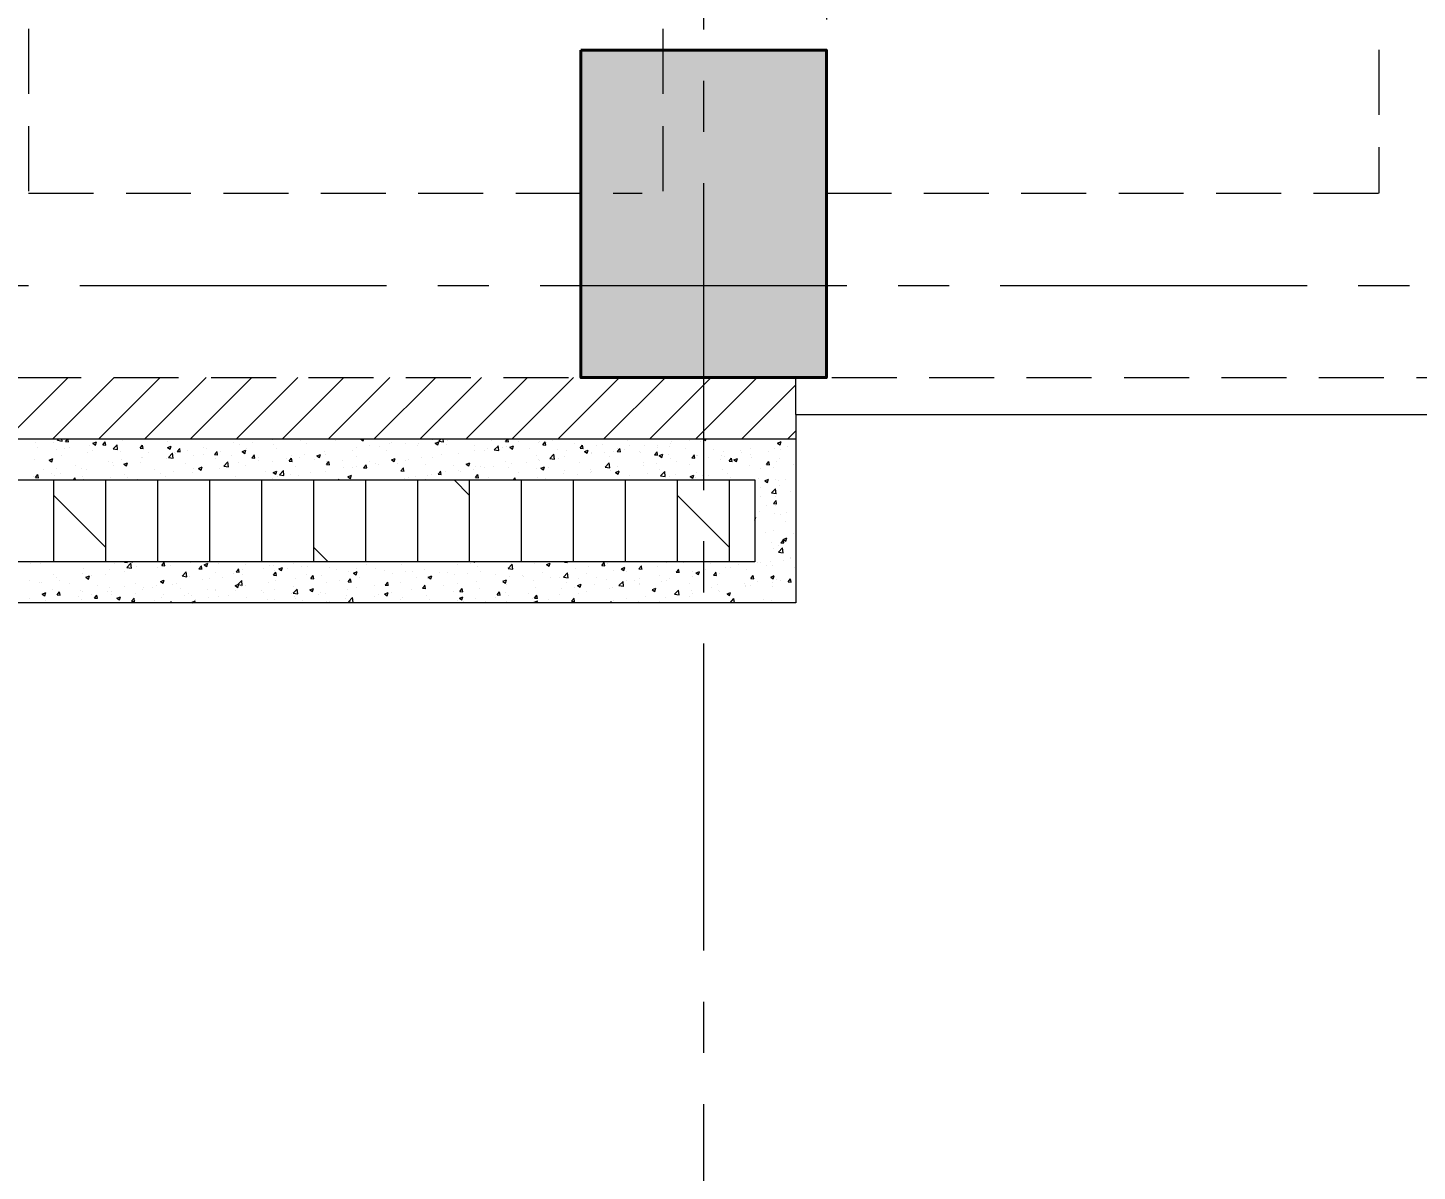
# Model space of a CAD drawing. Header units: millimetres. Extents: x 115500 to 206800, y -6300 to 53700.
# Drawn here: x 147446 to 154238, y 4572 to 10159 of the extents above; entities that cross this region are included whole.
import ezdxf

# ---------------------------------------------------------------- set-up
doc = ezdxf.new("R2010")
doc.units = ezdxf.units.MM
doc.linetypes.add('HIDDEN2', pattern=[4.7625, 3.175, -1.5875])
doc.linetypes.add('HT_Grid$0$CENTER2', pattern=[1.125, 0.75, -0.125, 0.125, -0.125])
doc.layers.get('0').update_dxf_attribs({"lineweight": 20})
doc.layers.get('Defpoints').update_dxf_attribs({"color": 151, "lineweight": 9})
for name, color, linetype, lineweight in [('HT_5F_Col$0$NDC_S-COLUMN', 4, 'Continuous', 40), ('HT_5F_Col$0$NDC_S_HATCH COLUMN AND WALL', 251, 'Continuous', 13), ('HT_Dim Grid$0$NDC_S_DIM', 1, 'Continuous', 15), ('HT_Grid$0$NDC_S_AXIS', 5, 'HT_Grid$0$CENTER2', 13), ('NDC_S_BEAM', 3, 'HIDDEN2', 20), ('NDC_S_HATCH MATERIAL', 8, 'Continuous', 13), ('NDC_S_SLAB', 2, 'Continuous', 20)]:
    doc.layers.add(name, color=color, linetype=linetype, lineweight=lineweight)
doc.styles.add('HT_Dim Grid$0$NDC_DIM', font='', dxfattribs={"width": 0.75})
doc.styles.get('HT_Dim Grid$0$NDC_DIM').set_extended_font_data('Dotum')
doc.dimstyles.new('HT_Dim Grid$0$NDC_dim_150', dxfattribs={"dimscale": 150, "dimtxt": 2.5, "dimasz": 1.5, "dimexe": 1.5, "dimexo": 2.5, "dimgap": 1, "dimtad": 1, "dimdec": 0, "dimzin": 0, "dimdsep": 46, "dimtxsty": 'HT_Dim Grid$0$NDC_DIM', "dimblk": 'HT_Dim Grid$0$DIMMARK', "dimcen": 0.09, "dimdle": 1.2, "dimclrd": 1, "dimclre": 1, "dimclrt": 3, "dimadec": 0, "dimazin": 0, "dimtfac": 1, "dimtdec": 0, "dimtix": 1, "dimtofl": 0, "dimtmove": 0, "dimatfit": 3, "dimfxl": 8, "dimfxlon": 1, "dimtolj": 1, "dimtzin": 0, "dimarcsym": 0})

# ---------------------------------------------------------------- blocks, each defined once
blk = doc.blocks.new('HT_Dim Grid$0$DIMMARK')
at = {"layer": 'HT_Dim Grid$0$NDC_S_DIM', "color": 1}
blk.add_line((-1.5, 0), (1, 0), dxfattribs=at)
at = {"layer": 'HT_Dim Grid$0$NDC_S_DIM', "color": 2, "const_width": 0.1}
blk.add_lwpolyline([(-0.424, -0.424), (0.424, 0.424)], dxfattribs=at)
blk = doc.blocks.new('*D64')
at = {"layer": 'Defpoints', "color": 0, "ltscale": 200, "transparency": 16777216}
for p in [(130700, 8900), (191600, 8900), (191600, -3900)]:
    blk.add_point(p, dxfattribs=at)
at = {"layer": 'HT_Dim Grid$0$NDC_S_DIM', "color": 1, "lineweight": -2, "ltscale": 200, "transparency": 16777216}
for p, q in [((130700, -2700), (130700, -4125)), ((191600, -2700), (191600, -4125)), ((130925, -3900), (191375, -3900))]:
    blk.add_line(p, q, dxfattribs=at)
at = {"layer": 'HT_Dim Grid$0$NDC_S_DIM', "color": 1, "lineweight": -2, "ltscale": 200, "transparency": 16777216, "xscale": 225, "yscale": 225, "zscale": 225, "rotation": 180}
blk.add_blockref('HT_Dim Grid$0$DIMMARK', (130700, -3900), dxfattribs=at)
at = {"layer": 'HT_Dim Grid$0$NDC_S_DIM', "color": 1, "lineweight": -2, "ltscale": 200, "transparency": 16777216, "xscale": 225, "yscale": 225, "zscale": 225}
blk.add_blockref('HT_Dim Grid$0$DIMMARK', (191600, -3900), dxfattribs=at)
at = {"layer": 'HT_Dim Grid$0$NDC_S_DIM', "color": 3, "ltscale": 200, "transparency": 16777216, "insert": (161150, -3562.2), "char_height": 375, "attachment_point": 5, "style": 'HT_Dim Grid$0$NDC_DIM'}
blk.add_mtext('\\A1;60900', dxfattribs=at)
blk = doc.blocks.new('*D59')
at = {"layer": 'Defpoints', "color": 0, "ltscale": 200, "transparency": 16777216}
for p in [(140350, 8900), (150750, 8900), (150750, -2700)]:
    blk.add_point(p, dxfattribs=at)
at = {"layer": 'HT_Dim Grid$0$NDC_S_DIM', "color": 1, "lineweight": -2, "ltscale": 200, "transparency": 16777216}
for p, q in [((140350, -1500), (140350, -2925)), ((150750, -1500), (150750, -2925)), ((140575, -2700), (150525, -2700))]:
    blk.add_line(p, q, dxfattribs=at)
at = {"layer": 'HT_Dim Grid$0$NDC_S_DIM', "color": 1, "lineweight": -2, "ltscale": 200, "transparency": 16777216, "xscale": 225, "yscale": 225, "zscale": 225, "rotation": 180}
blk.add_blockref('HT_Dim Grid$0$DIMMARK', (140350, -2700), dxfattribs=at)
at = {"layer": 'HT_Dim Grid$0$NDC_S_DIM', "color": 1, "lineweight": -2, "ltscale": 200, "transparency": 16777216, "xscale": 225, "yscale": 225, "zscale": 225}
blk.add_blockref('HT_Dim Grid$0$DIMMARK', (150750, -2700), dxfattribs=at)
at = {"layer": 'HT_Dim Grid$0$NDC_S_DIM', "color": 3, "ltscale": 200, "transparency": 16777216, "insert": (145550, -2362.2), "char_height": 375, "attachment_point": 5, "style": 'HT_Dim Grid$0$NDC_DIM'}
blk.add_mtext('\\A1;10400', dxfattribs=at)
blk = doc.blocks.new('*D60')
at = {"layer": 'Defpoints', "color": 0, "ltscale": 200, "transparency": 16777216}
for p in [(150750, 8900), (161150, 8900), (161150, -2700)]:
    blk.add_point(p, dxfattribs=at)
at = {"layer": 'HT_Dim Grid$0$NDC_S_DIM', "color": 1, "lineweight": -2, "ltscale": 200, "transparency": 16777216}
for p, q in [((150750, -1500), (150750, -2925)), ((161150, -1500), (161150, -2925)), ((150975, -2700), (160925, -2700))]:
    blk.add_line(p, q, dxfattribs=at)
at = {"layer": 'HT_Dim Grid$0$NDC_S_DIM', "color": 1, "lineweight": -2, "ltscale": 200, "transparency": 16777216, "xscale": 225, "yscale": 225, "zscale": 225, "rotation": 180}
blk.add_blockref('HT_Dim Grid$0$DIMMARK', (150750, -2700), dxfattribs=at)
at = {"layer": 'HT_Dim Grid$0$NDC_S_DIM', "color": 1, "lineweight": -2, "ltscale": 200, "transparency": 16777216, "xscale": 225, "yscale": 225, "zscale": 225}
blk.add_blockref('HT_Dim Grid$0$DIMMARK', (161150, -2700), dxfattribs=at)
at = {"layer": 'HT_Dim Grid$0$NDC_S_DIM', "color": 3, "ltscale": 200, "transparency": 16777216, "insert": (155950, -2362.2), "char_height": 375, "attachment_point": 5, "style": 'HT_Dim Grid$0$NDC_DIM'}
blk.add_mtext('\\A1;10400', dxfattribs=at)
blk = doc.blocks.new('HT_5F_Col$0$cot')
at = {"layer": 'HT_5F_Col$0$NDC_S_HATCH COLUMN AND WALL', "ltscale": 0.005}
h = blk.add_hatch(color=256, dxfattribs=at)
h.dxf.hatch_style = 1
h.paths.add_polyline_path([(-0.5, 0.5), (0.5, 0.5), (0.5, -0.5), (-0.5, -0.5)])
at = {"layer": 'HT_5F_Col$0$NDC_S-COLUMN', "ltscale": 0.005}
blk.add_lwpolyline([(-0.5, 0.5), (0.5, 0.5), (0.5, -0.5), (-0.5, -0.5)], close=True, dxfattribs=at)

msp = doc.modelspace()

# ---------------------------------------------------------------- linework, layer by layer
at = {"layer": 'HT_Grid$0$NDC_S_AXIS', "ltscale": 2000}
for p, q in [((150750, -1100), (150750, 48500)), ((120700, 8900), (201600, 8900))]:
    msp.add_line(p, q, dxfattribs=at)
at = {"layer": 'NDC_S_BEAM', "ltscale": 100}
for p, q in [((151350, 19088.5), (151350, 9350)), ((154050, 19100), (154050, 9350)), ((147450, 18250), (147450, 9350)), ((150550, 18250), (150550, 9350)), ((147450, 9350), (150450, 9350)), ((151350, 9350), (154050, 9350)), ((124053.4, 8450), (150900, 8450)), ((150900, 8450), (181950, 8450)), ((151200, 8270), (151200, 8450))]:
    msp.add_line(p, q, dxfattribs=at)
at = {"layer": 'NDC_S_HATCH MATERIAL', "linetype": 'Continuous', "ltscale": 100}
for p, q in [((147344, 8150), (147644, 8450)), ((147568.5, 8150), (147868.5, 8450)), ((147793, 8150), (148093, 8450)), ((148017.5, 8150), (148317.5, 8450)), ((148242, 8150), (148542, 8450)), ((148466.5, 8150), (148766.5, 8450)), ((148691, 8150), (148991, 8450)), ((148915.5, 8150), (149215.5, 8450)), ((149140, 8150), (149440, 8450)), ((149364.5, 8150), (149664.5, 8450)), ((149589, 8150), (149889, 8450)), ((149813.5, 8150), (150113.5, 8450)), ((150038, 8150), (150338, 8450)), ((150262.6, 8150), (150562.6, 8450)), ((150487.1, 8150), (150787.1, 8450)), ((150711.6, 8150), (151011.6, 8450)), ((150936.1, 8150), (151200, 8413.9)), ((151160.6, 8150), (151200, 8189.4)), ((147481.4, 8133.9), (147481.4, 8133.9)), ((147491.5, 8106.9), (147491.5, 8106.9)), ((147572.8, 8133.3), (147572.8, 8133.3)), ((147587.2, 8098.7), (147587.2, 8098.7)), ((147591.5, 8143.2), (147598, 8150)), ((147591.5, 8143.4), (147614.1, 8139.9)), ((147614, 8139.7), (147612.8, 8150)), ((147627.1, 8101.2), (147627.1, 8101.2)), ((147630.4, 8137), (147641.2, 8150)), ((147630.4, 8137), (147645.6, 8135.7)), ((147645.2, 8135.6), (147642.5, 8150)), ((147650.8, 8107), (147650.8, 8107)), ((147737, 8083.5), (147737, 8083.5)), ((147747, 8119.7), (147747, 8119.7)), ((147762.7, 8095.4), (147762.7, 8095.4)), ((147764.2, 8129), (147782, 8135.8)), ((147764.2, 8128.9), (147776.8, 8120.4)), ((147776.8, 8120.4), (147782, 8135.7)), ((147812.6, 8121.1), (147824.8, 8135.7)), ((147812.6, 8121.1), (147827.7, 8119.8)), ((147827.3, 8119.7), (147824.4, 8135.6)), ((147862.6, 8101.2), (147882.4, 8121.8)), ((147862.6, 8101.3), (147885.1, 8097.8)), ((147868.9, 8102.6), (147868.9, 8102.6)), ((147885.1, 8097.7), (147882.3, 8121.8)), ((147898.3, 8089.7), (147898.3, 8089.7)), ((147907.4, 8140.8), (147907.4, 8140.8)), ((147971, 8149.2), (147971, 8149.2)), ((147994.8, 8105.2), (148007, 8119.8)), ((147994.8, 8105.2), (148009.9, 8103.8)), ((147999.3, 8120.4), (147999.3, 8120.4)), ((148009.5, 8103.8), (148006.6, 8119.7)), ((148033.9, 8084), (148033.9, 8084)), ((148127.6, 8136.7), (148127.6, 8136.7)), ((148129.2, 8108.6), (148141.9, 8100)), ((148129.3, 8108.6), (148147, 8115.5)), ((148141.9, 8100), (148147, 8115.4)), ((148154.8, 8083.5), (148154.8, 8083.5)), ((148160.8, 8082.8), (148160.8, 8082.8)), ((148176.9, 8089.2), (148189.2, 8103.8)), ((148176.9, 8089.2), (148192.1, 8087.9)), ((148191.7, 8087.8), (148188.8, 8103.7)), ((148224.4, 8091.2), (148224.4, 8091.2)), ((148303, 8108.9), (148303, 8108.9)), ((148320.6, 8103.8), (148320.6, 8103.8)), ((148359.1, 8073.3), (148371.4, 8087.9)), ((148373.9, 8071.9), (148371, 8087.8)), ((148386.9, 8089.1), (148386.9, 8089.1)), ((148451.1, 8134.3), (148451.1, 8134.3)), ((148481, 8124.9), (148481, 8124.9)), ((148494.3, 8088.3), (148512.1, 8095.1)), ((148494.3, 8088.2), (148506.9, 8079.7)), ((148506.9, 8079.7), (148512, 8095)), ((148515.2, 8105.3), (148515.2, 8105.3)), ((148544.6, 8133.3), (148544.6, 8133.3)), ((148640.8, 8146), (148640.8, 8146)), ((148647.1, 8124.4), (148647.1, 8124.4)), ((148660.1, 8104), (148660.1, 8104)), ((148777.5, 8142.3), (148777.5, 8142.3)), ((148808.2, 8129.4), (148808.2, 8129.4)), ((148894.2, 8088), (148894.2, 8088)), ((148951.5, 8144.6), (148951.5, 8144.6)), ((149034.7, 8093), (149034.7, 8093)), ((149054.6, 8109.1), (149054.6, 8109.1)), ((149072.7, 8149.9), (149073.1, 8150)), ((149072.7, 8149.8), (149085.3, 8141.3)), ((149085.3, 8141.3), (149088.3, 8150)), ((149087.1, 8138.9), (149087.1, 8138.9)), ((149118.2, 8117.4), (149118.2, 8117.4)), ((149165.1, 8110.9), (149165.1, 8110.9)), ((149201.5, 8091.4), (149201.5, 8091.4)), ((149214.3, 8130.1), (149214.3, 8130.1)), ((149222.7, 8133.1), (149222.7, 8133.1)), ((149293.4, 8127.2), (149293.4, 8127.2)), ((149349.6, 8116.8), (149349.6, 8116.8)), ((149358.3, 8127.4), (149358.3, 8127.4)), ((149425.3, 8146.2), (149425.3, 8146.2)), ((149437.7, 8129.5), (149450.4, 8120.9)), ((149437.8, 8129.5), (149455.5, 8136.4)), ((149450.4, 8120.9), (149455.5, 8136.3)), ((149455.4, 8138.4), (149466.5, 8150)), ((149455.4, 8138.6), (149477.9, 8135.1)), ((149477.9, 8134.9), (149476.2, 8150)), ((149493.9, 8121.7), (149493.9, 8121.7)), ((149497.7, 8142.2), (149497.7, 8142.2)), ((149628.1, 8093.2), (149628.1, 8093.2)), ((149629.4, 8115.9), (149629.4, 8115.9)), ((149680.9, 8095.8), (149680.9, 8095.8)), ((149691.7, 8101.6), (149691.7, 8101.6)), ((149711.5, 8144.3), (149711.5, 8144.3)), ((149726.4, 8096.5), (149749, 8093)), ((149726.5, 8096.4), (149746.3, 8117)), ((149749, 8092.9), (149746.2, 8117)), ((149765, 8110.2), (149765, 8110.2)), ((149781.4, 8136.8), (149792.4, 8150)), ((149781.4, 8136.8), (149796.5, 8135.5)), ((149787.9, 8114.2), (149787.9, 8114.2)), ((149796.1, 8135.4), (149793.4, 8150)), ((149802.8, 8109.2), (149820.6, 8116)), ((149802.8, 8109.1), (149815.4, 8100.6)), ((149812.8, 8114.8), (149812.8, 8114.8)), ((149815.4, 8100.6), (149820.5, 8115.9)), ((149847.1, 8138.6), (149847.1, 8138.6)), ((149900.6, 8104.5), (149900.6, 8104.5)), ((149943.3, 8132.7), (149943.3, 8132.7)), ((149948.3, 8135.4), (149948.3, 8135.4)), ((149963.5, 8120.9), (149975.8, 8135.5)), ((149963.5, 8120.9), (149978.7, 8119.6)), ((149978.3, 8119.5), (149975.4, 8135.4)), ((149982.7, 8132.9), (149982.7, 8132.9)), ((150011.9, 8143.7), (150011.9, 8143.7)), ((150036.2, 8098.8), (150036.2, 8098.8)), ((150071.5, 8149), (150071.5, 8149)), ((150079.8, 8092.4), (150079.8, 8092.4)), ((150118.3, 8127.2), (150118.3, 8127.2)), ((150145.7, 8105), (150158, 8119.6)), ((150145.7, 8105), (150160.9, 8103.6)), ((150160.5, 8103.5), (150157.6, 8119.5)), ((150167.8, 8088.8), (150185.6, 8095.7)), ((150167.8, 8088.8), (150180.4, 8080.3)), ((150171.8, 8093), (150171.8, 8093)), ((150180.4, 8080.3), (150185.6, 8095.6)), ((150200.4, 8083.5), (150200.4, 8083.5)), ((150227.9, 8117.8), (150227.9, 8117.8)), ((150253.8, 8121.4), (150253.8, 8121.4)), ((150265.3, 8085.7), (150265.3, 8085.7)), ((150307.4, 8087.3), (150307.4, 8087.3)), ((150327.9, 8089), (150340.2, 8103.6)), ((150327.9, 8089), (150343.1, 8087.7)), ((150330.8, 8101.4), (150330.8, 8101.4)), ((150342.7, 8087.6), (150339.7, 8103.5)), ((150361.5, 8098.4), (150361.5, 8098.4)), ((150376, 8143.2), (150376, 8143.2)), ((150389.4, 8115.7), (150389.4, 8115.7)), ((150436.9, 8087.5), (150436.9, 8087.5)), ((150459.1, 8117.6), (150459.1, 8117.6)), ((150510.1, 8073.1), (150522.3, 8087.7)), ((150521.9, 8119.5), (150521.9, 8119.5)), ((150524.9, 8071.7), (150521.9, 8087.6)), ((150525, 8110), (150525, 8110)), ((150585, 8112.9), (150585, 8112.9)), ((150585.5, 8127.9), (150585.5, 8127.9)), ((150591, 8136.7), (150591, 8136.7)), ((150660.6, 8104.2), (150660.6, 8104.2)), ((150681.7, 8140.5), (150681.7, 8140.5)), ((150733.1, 8138.3), (150733.1, 8138.3)), ((150746.8, 8150), (150758.9, 8141.8)), ((150758.9, 8141.8), (150761.6, 8150)), ((150796.2, 8098.5), (150796.2, 8098.5)), ((150846.6, 8086.3), (150846.6, 8086.3)), ((150931.8, 8092.8), (150931.8, 8092.8)), ((150935.1, 8082.5), (150935.1, 8082.5)), ((150978.6, 8105.3), (150978.6, 8105.3)), ((151067.4, 8087.1), (151067.4, 8087.1)), ((151095.5, 8103.6), (151095.5, 8103.6)), ((151109, 8123.2), (151109, 8123.2)), ((151111.3, 8130.1), (151129.1, 8136.9)), ((151111.3, 8130), (151123.9, 8121.5)), ((151123.9, 8121.5), (151129.1, 8136.8)), ((151126.4, 8100.3), (151126.4, 8100.3)), ((151159.1, 8112), (151159.1, 8112)), ((147478.3, 8049.4), (147478.3, 8049.4)), ((147550.8, 8047.1), (147568.6, 8053.9)), ((147550.8, 8047), (147563.4, 8038.5)), ((147563.4, 8038.5), (147568.6, 8053.8)), ((147608.7, 8067.3), (147608.7, 8067.3)), ((147680.2, 8019.5), (147680.2, 8019.5)), ((147840.6, 8040.6), (147840.6, 8040.6)), ((147858.6, 8032.6), (147858.6, 8032.6)), ((147865.8, 8018), (147865.8, 8018)), ((147904.2, 8049), (147904.2, 8049)), ((147915.8, 8026.7), (147933.6, 8033.5)), ((147915.8, 8026.6), (147928.4, 8018.1)), ((147928.4, 8018.1), (147933.6, 8033.5)), ((147996.3, 8035.9), (147996.3, 8035.9)), ((148000.4, 8061.7), (148000.4, 8061.7)), ((148006.7, 8058.1), (148006.7, 8058.1)), ((148124.6, 8052.2), (148124.6, 8052.2)), ((148133.6, 8059.3), (148156.2, 8055.8)), ((148133.7, 8059.2), (148153.5, 8079.8)), ((148156.2, 8055.6), (148153.4, 8079.8)), ((148169.5, 8078.2), (148169.5, 8078.2)), ((148215.7, 8027.7), (148215.7, 8027.7)), ((148256.5, 8071.2), (148256.5, 8071.2)), ((148305, 8072.5), (148305, 8072.5)), ((148359.1, 8073.3), (148374.3, 8072)), ((148363.8, 8053.1), (148363.8, 8053.1)), ((148404.7, 8017.3), (148427.3, 8013.8)), ((148404.8, 8017.1), (148424.6, 8037.7)), ((148414.2, 8024.8), (148414.2, 8024.8)), ((148427.3, 8013.6), (148424.5, 8037.7)), ((148440.6, 8066.8), (148440.6, 8066.8)), ((148477.8, 8033.1), (148477.8, 8033.1)), ((148512, 8078.6), (148512, 8078.6)), ((148512.1, 8020.8), (148512.1, 8020.8)), ((148541.3, 8057.4), (148553.5, 8071.9)), ((148541.3, 8057.3), (148556.5, 8056)), ((148556.1, 8055.9), (148553.1, 8071.9)), ((148574, 8045.8), (148574, 8045.8)), ((148576.2, 8061.1), (148576.2, 8061.1)), ((148644, 8039.8), (148644, 8039.8)), ((148711.8, 8055.3), (148711.8, 8055.3)), ((148723.5, 8041.4), (148735.7, 8056)), ((148723.5, 8041.4), (148738.7, 8040.1)), ((148734.4, 8066.9), (148734.4, 8066.9)), ((148738.3, 8040), (148735.3, 8055.9)), ((148757.1, 8015.1), (148757.1, 8015.1)), ((148774.4, 8057.7), (148774.4, 8057.7)), ((148798, 8075.3), (148798, 8075.3)), ((148847.4, 8049.6), (148847.4, 8049.6)), ((148859.3, 8067.9), (148877.1, 8074.8)), ((148859.3, 8067.9), (148871.9, 8059.4)), ((148871.9, 8059.4), (148877.1, 8074.7)), ((148902.7, 8074), (148902.7, 8074)), ((148905.2, 8040.5), (148905.2, 8040.5)), ((148905.7, 8025.5), (148917.9, 8040.1)), ((148905.7, 8025.5), (148920.9, 8024.1)), ((148920.5, 8024.1), (148917.5, 8040)), ((148983, 8043.9), (148983, 8043.9)), ((149051.3, 8017.3), (149051.3, 8017.3)), ((149053.3, 8066), (149053.3, 8066)), ((149087.9, 8009.5), (149100.1, 8024.1)), ((149102.6, 8008.1), (149099.7, 8024)), ((149118.6, 8038.1), (149118.6, 8038.1)), ((149147.5, 8029.9), (149147.5, 8029.9)), ((149162, 8026.3), (149162, 8026.3)), ((149224.3, 8047.6), (149242.1, 8054.4)), ((149224.3, 8047.5), (149237, 8039)), ((149236.9, 8039), (149242.1, 8054.4)), ((149254.2, 8032.4), (149254.2, 8032.4)), ((149290.3, 8042.6), (149290.3, 8042.6)), ((149307.9, 8051), (149307.9, 8051)), ((149371.5, 8059.4), (149371.5, 8059.4)), ((149389.8, 8026.7), (149389.8, 8026.7)), ((149422.2, 8061.7), (149422.2, 8061.7)), ((149467.7, 8072.1), (149467.7, 8072.1)), ((149525.4, 8021), (149525.4, 8021)), ((149552.6, 8079.5), (149552.6, 8079.5)), ((149589.3, 8027.2), (149602, 8018.7)), ((149589.4, 8027.3), (149607.2, 8034.1)), ((149602, 8018.7), (149607.1, 8034)), ((149635.4, 8016.1), (149635.4, 8016.1)), ((149661, 8015.2), (149661, 8015.2)), ((149783.5, 8041.5), (149783.5, 8041.5)), ((149809.8, 8030.3), (149809.8, 8030.3)), ((149881.5, 8035.2), (149881.5, 8035.2)), ((149931.6, 8067), (149931.6, 8067)), ((149940.2, 8048.2), (149940.2, 8048.2)), ((149945.1, 8043.5), (149945.1, 8043.5)), ((149997.5, 8054.5), (150020.1, 8051)), ((149997.6, 8054.3), (150017.4, 8074.9)), ((150020.1, 8050.8), (150017.3, 8074.9)), ((150041.3, 8056.2), (150041.3, 8056.2)), ((150068.5, 8064.4), (150068.5, 8064.4)), ((150140.6, 8036.6), (150140.6, 8036.6)), ((150201.7, 8077.3), (150201.7, 8077.3)), ((150268.7, 8012.3), (150288.4, 8032.9)), ((150291.2, 8008.8), (150288.3, 8032.9)), ((150288.8, 8062), (150288.8, 8062)), ((150327.7, 8016.8), (150327.7, 8016.8)), ((150443, 8081.6), (150443, 8081.6)), ((150455.1, 8019.3), (150455.1, 8019.3)), ((150456, 8033.1), (150456, 8033.1)), ((150510.1, 8073.1), (150525.3, 8071.7)), ((150518.7, 8027.7), (150518.7, 8027.7)), ((150532.8, 8068.4), (150545.5, 8059.9)), ((150532.9, 8068.5), (150550.6, 8075.3)), ((150545.5, 8059.9), (150550.6, 8075.3)), ((150578.6, 8075.8), (150578.6, 8075.8)), ((150587.9, 8052.1), (150587.9, 8052.1)), ((150614.9, 8040.3), (150614.9, 8040.3)), ((150682, 8024), (150682, 8024)), ((150692.3, 8057.1), (150704.5, 8071.7)), ((150692.3, 8057.1), (150707.5, 8055.8)), ((150707, 8055.7), (150704.1, 8071.7)), ((150714.2, 8070.1), (150714.2, 8070.1)), ((150718.3, 8070), (150718.3, 8070)), ((150775.3, 8061.5), (150775.3, 8061.5)), ((150830.2, 8049.4), (150830.2, 8049.4)), ((150838.9, 8069.8), (150838.9, 8069.8)), ((150849.8, 8064.4), (150849.8, 8064.4)), ((150874.5, 8041.2), (150886.7, 8055.8)), ((150874.5, 8041.2), (150889.6, 8039.9)), ((150889.2, 8039.8), (150886.3, 8055.7)), ((150897.9, 8048.2), (150915.7, 8055)), ((150897.9, 8048.1), (150910.5, 8039.6)), ((150910.5, 8039.6), (150915.6, 8054.9)), ((150975.5, 8020.7), (150975.5, 8020.7)), ((150978.3, 8074.9), (150978.3, 8074.9)), ((150985.4, 8058.7), (150985.4, 8058.7)), ((151056.6, 8025.3), (151068.9, 8039.9)), ((151056.6, 8025.3), (151071.8, 8023.9)), ((151071.4, 8023.9), (151068.5, 8039.8)), ((151105.9, 8038.6), (151105.9, 8038.6)), ((151120.9, 8052.9), (151120.9, 8052.9)), ((151188.5, 8024.5), (151188.5, 8024.5)), ((147475.2, 7964.8), (147475.2, 7964.8)), ((147483.4, 7961.9), (147495.7, 7976.5)), ((147483.4, 7961.9), (147498.6, 7960.6)), ((147498.2, 7960.5), (147495.3, 7976.4)), ((147520.4, 7998.5), (147520.4, 7998.5)), ((147562.3, 7981.8), (147562.3, 7981.8)), ((147574, 7550), (147574, 7950)), ((147577.6, 7971.4), (147577.6, 7971.4)), ((147584, 8006.8), (147584, 8006.8)), ((147605.6, 7982.7), (147605.6, 7982.7)), ((147669, 7950), (147677.9, 7960.6)), ((147679.4, 7950), (147677.5, 7960.5)), ((147710.4, 8007.2), (147710.4, 8007.2)), ((147713.2, 7965.6), (147713.2, 7965.6)), ((147716, 7950), (147720.2, 7951.6)), ((147719.7, 7950), (147720.2, 7951.5)), ((147733.9, 7999), (147733.9, 7999)), ((147771.3, 7951.4), (147771.3, 7951.4)), ((147828, 7550), (147828, 7950)), ((147848.8, 7959.9), (147848.8, 7959.9)), ((147919.4, 7976.9), (147919.4, 7976.9)), ((147933.6, 7961.5), (147933.6, 7961.5)), ((147984.4, 7954.2), (147984.4, 7954.2)), ((147993.2, 7951.3), (147993.2, 7951.3)), ((148067.6, 8002.3), (148067.6, 8002.3)), ((148082, 7550), (148082, 7950)), ((148094, 7982.6), (148094, 7982.6)), ((148121.5, 7967.6), (148121.5, 7967.6)), ((148157.6, 7991), (148157.6, 7991)), ((148253.4, 7986.6), (148253.4, 7986.6)), ((148253.8, 8003.6), (148253.8, 8003.6)), ((148280.8, 8006.3), (148293.5, 7997.8)), ((148280.9, 8006.4), (148298.7, 8013.2)), ((148293.5, 7997.8), (148298.6, 8013.1)), ((148336, 7550), (148336, 7950)), ((148383.8, 8004.5), (148383.8, 8004.5)), ((148460.8, 7964.3), (148460.8, 7964.3)), ((148590, 7550), (148590, 7950)), ((148609, 7989.7), (148609, 7989.7)), ((148640.9, 7955.3), (148640.9, 7955.3)), ((148645.9, 7986), (148663.7, 7992.9)), ((148645.9, 7986), (148658.5, 7977.4)), ((148658.5, 7977.4), (148663.6, 7992.8)), ((148667.5, 7966.7), (148667.5, 7966.7)), ((148675.8, 7975.2), (148698.4, 7971.7)), ((148675.9, 7975.1), (148695.6, 7995.7)), ((148698.4, 7971.6), (148695.5, 7995.7)), ((148731.1, 7975.1), (148731.1, 7975.1)), ((148771.3, 7973.2), (148771.3, 7973.2)), ((148827.3, 7987.8), (148827.3, 7987.8)), ((148844, 7550), (148844, 7950)), ((148899.6, 7989.4), (148899.6, 7989.4)), ((148963.2, 7950), (148966.7, 7953.6)), ((148967.1, 7950), (148966.6, 7953.6)), ((148987.7, 8008.9), (148987.7, 8008.9)), ((149010.9, 7965.7), (149028.7, 7972.5)), ((149010.9, 7965.6), (149023.5, 7957.1)), ((149023.5, 7957.1), (149028.7, 7972.4)), ((149031.6, 8008.5), (149031.6, 8008.5)), ((149087.9, 8009.5), (149103, 8008.2)), ((149098, 7550), (149098, 7950)), ((149241.1, 7950.9), (149241.1, 7950.9)), ((149270, 7993.6), (149282.3, 8008.2)), ((149270, 7993.6), (149285.2, 7992.3)), ((149284.8, 7992.2), (149281.9, 8008.1)), ((149287.2, 7958.1), (149287.2, 7958.1)), ((149304.7, 7959.2), (149304.7, 7959.2)), ((149339.1, 7965.3), (149339.1, 7965.3)), ((149352, 7550), (149352, 7950)), ((149388.1, 7950), (149393.7, 7952.2)), ((149393, 7950), (149393.7, 7952.1)), ((149400.9, 7971.9), (149400.9, 7971.9)), ((149419.1, 7977.1), (149419.1, 7977.1)), ((149452.2, 7977.7), (149464.5, 7992.2)), ((149452.2, 7977.7), (149467.4, 7976.3)), ((149467, 7976.2), (149464.1, 7992.2)), ((149487.2, 7990.7), (149487.2, 7990.7)), ((149605.9, 7873.9), (149529.9, 7950)), ((149549.5, 7995), (149549.5, 7995)), ((149561.3, 7993), (149561.3, 7993)), ((149606, 7550), (149606, 7950)), ((149624.9, 8001.4), (149624.9, 8001.4)), ((149634.4, 7961.7), (149646.7, 7976.3)), ((149634.4, 7961.7), (149649.6, 7960.4)), ((149649.2, 7960.3), (149646.3, 7976.2)), ((149677.8, 8011.2), (149677.8, 8011.2)), ((149696.2, 7960.3), (149696.2, 7960.3)), ((149721.1, 8014.1), (149721.1, 8014.1)), ((149796.5, 8009.5), (149796.5, 8009.5)), ((149820.1, 7950), (149828.8, 7960.4)), ((149830.3, 7950), (149828.4, 7960.3)), ((149844.4, 7985.8), (149844.4, 7985.8)), ((149860, 7550), (149860, 7950)), ((149932.1, 8003.8), (149932.1, 8003.8)), ((149937.1, 7963.6), (149937.1, 7963.6)), ((149954.4, 8006.9), (149972.2, 8013.7)), ((149954.4, 8006.9), (149967, 7998.3)), ((149967, 7998.3), (149972.2, 8013.7)), ((149974.5, 7956), (149974.5, 7956)), ((149992.5, 8011.2), (149992.5, 8011.2)), ((150065.4, 7979.9), (150065.4, 7979.9)), ((150067.7, 7998), (150067.7, 7998)), ((150114, 7550), (150114, 7950)), ((150134.9, 7977.1), (150134.9, 7977.1)), ((150197.3, 7998.9), (150197.3, 7998.9)), ((150198.5, 7985.5), (150198.5, 7985.5)), ((150203.3, 7992.3), (150203.3, 7992.3)), ((150268.6, 8012.4), (150291.2, 8008.9)), ((150294.7, 7998.2), (150294.7, 7998.2)), ((150319.4, 7986.6), (150337.2, 7993.4)), ((150319.4, 7986.5), (150332, 7978)), ((150332, 7978), (150337.2, 7993.3)), ((150338.9, 7986.6), (150338.9, 7986.6)), ((150368, 7550), (150368, 7950)), ((150385.8, 7973.2), (150385.8, 7973.2)), ((150474.5, 7980.9), (150474.5, 7980.9)), ((150533.9, 7998.6), (150533.9, 7998.6)), ((150539.7, 7970.2), (150559.5, 7990.9)), ((150539.7, 7970.4), (150562.3, 7966.9)), ((150562.2, 7966.7), (150559.4, 7990.9)), ((150584.8, 7967.6), (150584.8, 7967.6)), ((150610.1, 7975.1), (150610.1, 7975.1)), ((150622, 7550), (150622, 7950)), ((150684.4, 7966.2), (150697.1, 7957.6)), ((150684.5, 7966.2), (150702.3, 7973.1)), ((150697.1, 7957.6), (150702.2, 7973)), ((150708.5, 7961.3), (150708.5, 7961.3)), ((150715.3, 7985.4), (150715.3, 7985.4)), ((150745.7, 7969.4), (150745.7, 7969.4)), ((150772.1, 7969.7), (150772.1, 7969.7)), ((150843.6, 8001.7), (150843.6, 8001.7)), ((150868.3, 7982.3), (150868.3, 7982.3)), ((150876, 7550), (150876, 7950)), ((150881.3, 7963.7), (150881.3, 7963.7)), ((151016.9, 7957.9), (151016.9, 7957.9)), ((151028.7, 8003.4), (151028.7, 8003.4)), ((151049.5, 7945.9), (151067.3, 7952.7)), ((151062.1, 7937.3), (151067.2, 7952.7)), ((151092.3, 8011.8), (151092.3, 8011.8)), ((151102.8, 7954.1), (151102.8, 7954.1)), ((151115.9, 7948.7), (151115.9, 7948.7)), ((151152.4, 7952.2), (151152.4, 7952.2)), ((151025.4, 7911.6), (151025.4, 7911.6)), ((151049.5, 7945.8), (151062.1, 7937.3)), ((151081.8, 7886.3), (151104.4, 7882.8)), ((151081.9, 7886.2), (151101.7, 7906.8)), ((151104.4, 7882.6), (151101.6, 7906.8)), ((151121.6, 7924.3), (151121.6, 7924.3)), ((151176.8, 7893), (151176.8, 7893)), ((147827.9, 7619.9), (147573.9, 7873.9)), ((150875.9, 7619.9), (150621.9, 7873.9)), ((151028.7, 7867.5), (151028.7, 7867.5)), ((151054.8, 7824.1), (151054.8, 7824.1)), ((151091.9, 7834.2), (151104.1, 7848.8)), ((151091.9, 7834.2), (151107.1, 7832.9)), ((151099.7, 7869.5), (151099.7, 7869.5)), ((151103, 7822.4), (151103, 7822.4)), ((151106.7, 7832.8), (151103.7, 7848.7)), ((151000, 7766.4), (151005.5, 7768.5)), ((151000, 7753.3), (151000.3, 7753.1)), ((151000.3, 7753.1), (151005.4, 7768.5)), ((151020.9, 7794), (151020.9, 7794)), ((151096.6, 7785), (151096.6, 7785)), ((151125.7, 7778.7), (151125.7, 7778.7)), ((151148.4, 7745), (151148.4, 7745)), ((151156.5, 7788.3), (151156.5, 7788.3)), ((151052.5, 7693.3), (151052.5, 7693.3)), ((151093.5, 7700.4), (151093.5, 7700.4)), ((151188, 7687.6), (151188, 7687.6)), ((148913.9, 7550), (148843.9, 7619.9)), ((151081.6, 7644.9), (151081.6, 7644.9)), ((151090.4, 7615.9), (151090.4, 7615.9)), ((151115.2, 7627.1), (151115.2, 7627.1)), ((151115.6, 7596.7), (151135.4, 7617.3)), ((151127.1, 7643.1), (151139.4, 7657.7)), ((151127.1, 7643.1), (151142.3, 7641.8)), ((151138.1, 7593.2), (151135.3, 7617.3)), ((151141.9, 7641.7), (151139, 7657.7)), ((151139.3, 7659.4), (151157.1, 7666.3)), ((151139.3, 7659.4), (151151.9, 7650.8)), ((151145.2, 7653.2), (151145.2, 7653.2)), ((151151.9, 7650.9), (151157.1, 7666.2)), ((147459.8, 7542), (147459.8, 7542)), ((147506.5, 7539.7), (147506.5, 7539.7)), ((147570.1, 7548.1), (147570.1, 7548.1)), ((147867.6, 7540.9), (147867.6, 7540.9)), ((147918.3, 7547.9), (147920, 7550)), ((147918.3, 7547.9), (147933.5, 7546.6)), ((147930, 7522.3), (147949.8, 7542.9)), ((147933.1, 7546.5), (147932.4, 7550)), ((147952.5, 7518.7), (147949.7, 7542.9)), ((147952.7, 7550), (147956.5, 7547.5)), ((147956.4, 7547.5), (147957.3, 7550)), ((148100.5, 7532), (148112.7, 7546.6)), ((148106, 7544.8), (148106, 7544.8)), ((148115.3, 7530.6), (148112.3, 7546.5)), ((148239.9, 7544.9), (148239.9, 7544.9)), ((148240.6, 7549), (148240.6, 7549)), ((148308.9, 7535.7), (148326.7, 7542.6)), ((148321.5, 7527.1), (148326.6, 7542.5)), ((148376.2, 7543.2), (148376.2, 7543.2)), ((148745.9, 7541.9), (148745.9, 7541.9)), ((149611, 7542.6), (149611, 7542.6)), ((149627.1, 7550), (149630, 7548)), ((149630, 7548), (149630.6, 7550)), ((149792.5, 7549.8), (149792.5, 7549.8)), ((149921.6, 7540.8), (149921.6, 7540.8)), ((149982.4, 7536.3), (150000.2, 7543.1)), ((149995, 7527.7), (150000.2, 7543)), ((150069.3, 7547.7), (150071.2, 7550)), ((150069.3, 7547.7), (150084.5, 7546.4)), ((150084, 7546.3), (150083.4, 7550)), ((150251.5, 7531.8), (150263.7, 7546.4)), ((150266.2, 7530.4), (150263.3, 7546.3)), ((150280.8, 7539.4), (150280.8, 7539.4)), ((150569.4, 7544.8), (150569.4, 7544.8)), ((150649.8, 7546.6), (150649.8, 7546.6)), ((150785.4, 7540.9), (150785.4, 7540.9)), ((151003, 7563.5), (151003, 7563.5)), ((151014.8, 7544.7), (151014.8, 7544.7)), ((151027.9, 7545.9), (151027.9, 7545.9)), ((151078.4, 7553.1), (151078.4, 7553.1)), ((151115.5, 7596.8), (151138.1, 7593.3)), ((151138.6, 7557.8), (151138.6, 7557.8)), ((151174.6, 7565.7), (151174.6, 7565.7)), ((151176, 7571.3), (151176, 7571.3)), ((147571.3, 7490.1), (147571.3, 7490.1)), ((147587.1, 7475.4), (147587.1, 7475.4)), ((147715.4, 7491.6), (147715.4, 7491.6)), ((147719.4, 7515.5), (147719.4, 7515.5)), ((147730.4, 7474.1), (147748.2, 7481)), ((147730.4, 7474.1), (147743, 7465.6)), ((147743, 7465.6), (147748.2, 7480.9)), ((147759.9, 7481.7), (147759.9, 7481.7)), ((147823.5, 7490.1), (147823.5, 7490.1)), ((147847.3, 7510.7), (147847.3, 7510.7)), ((147919.7, 7502.7), (147919.7, 7502.7)), ((147929.9, 7522.4), (147952.5, 7518.9)), ((147977.7, 7528.6), (147977.7, 7528.6)), ((148080.1, 7523.9), (148080.1, 7523.9)), ((148100.5, 7532), (148115.7, 7530.7)), ((148143.7, 7532.2), (148143.7, 7532.2)), ((148201, 7480.2), (148220.8, 7500.8)), ((148201, 7480.4), (148223.6, 7476.9)), ((148223.5, 7476.7), (148220.7, 7500.8)), ((148234.9, 7479.3), (148234.9, 7479.3)), ((148282.7, 7516.1), (148294.9, 7530.7)), ((148282.7, 7516.1), (148297.8, 7514.7)), ((148297.4, 7514.7), (148294.5, 7530.6)), ((148308.8, 7535.7), (148321.5, 7527.1)), ((148365.3, 7497.2), (148365.3, 7497.2)), ((148397, 7474.2), (148397, 7474.2)), ((148449.6, 7491.1), (148449.6, 7491.1)), ((148464.8, 7500.1), (148480, 7498.8)), ((148464.8, 7500.1), (148477.1, 7514.7)), ((148479.6, 7498.7), (148476.7, 7514.6)), ((148493.2, 7486.9), (148493.2, 7486.9)), ((148493.6, 7513.5), (148493.6, 7513.5)), ((148511.8, 7537.5), (148511.8, 7537.5)), ((148597.7, 7516.5), (148597.7, 7516.5)), ((148625.5, 7532.5), (148625.5, 7532.5)), ((148647, 7484.2), (148659.3, 7498.8)), ((148647, 7484.2), (148662.2, 7482.8)), ((148647.4, 7531.8), (148647.4, 7531.8)), ((148653.6, 7508), (148653.6, 7508)), ((148661.8, 7482.8), (148658.9, 7498.7)), ((148673.9, 7515.4), (148691.7, 7522.2)), ((148673.9, 7515.3), (148686.5, 7506.8)), ((148686.5, 7506.8), (148691.7, 7522.1)), ((148717.2, 7516.4), (148717.2, 7516.4)), ((148783, 7526.1), (148783, 7526.1)), ((148806.7, 7486.1), (148806.7, 7486.1)), ((148813.4, 7529), (148813.4, 7529)), ((148829.2, 7468.2), (148841.5, 7482.8)), ((148844, 7466.8), (148841.1, 7482.8)), ((148881.1, 7482.1), (148881.1, 7482.1)), ((148918.6, 7520.3), (148918.6, 7520.3)), ((148954.8, 7511.6), (148954.8, 7511.6)), ((149013, 7501.1), (149013, 7501.1)), ((149038.9, 7495), (149056.7, 7501.9)), ((149038.9, 7495), (149051.5, 7486.4)), ((149051.5, 7486.5), (149056.7, 7501.8)), ((149054.2, 7514.6), (149054.2, 7514.6)), ((149103, 7537), (149103, 7537)), ((149143.5, 7519), (149143.5, 7519)), ((149189.8, 7508.9), (149189.8, 7508.9)), ((149227.2, 7492.1), (149227.2, 7492.1)), ((149271.7, 7535.3), (149271.7, 7535.3)), ((149290.8, 7500.5), (149290.8, 7500.5)), ((149325.4, 7503.1), (149325.4, 7503.1)), ((149348.1, 7473.5), (149348.1, 7473.5)), ((149387, 7513.2), (149387, 7513.2)), ((149403.9, 7474.6), (149416.6, 7466.1)), ((149404, 7474.7), (149421.8, 7481.5)), ((149416.6, 7466.1), (149421.7, 7481.5)), ((149461, 7497.4), (149461, 7497.4)), ((149496.2, 7499), (149496.2, 7499)), ((149531, 7487.7), (149531, 7487.7)), ((149547.4, 7534.3), (149547.4, 7534.3)), ((149596.6, 7491.7), (149596.6, 7491.7)), ((149644.4, 7524.4), (149644.4, 7524.4)), ((149659.3, 7503.9), (149659.3, 7503.9)), ((149732.1, 7486), (149732.1, 7486)), ((149791.2, 7523), (149791.2, 7523)), ((149793.8, 7517.4), (149813.6, 7538.1)), ((149793.8, 7517.6), (149816.4, 7514.1)), ((149800.8, 7476.2), (149800.8, 7476.2)), ((149816.3, 7513.9), (149813.5, 7538)), ((149864.4, 7484.6), (149864.4, 7484.6)), ((149867.7, 7480.2), (149867.7, 7480.2)), ((149960.6, 7497.3), (149960.6, 7497.3)), ((149982.4, 7536.2), (149995, 7527.7)), ((150003.3, 7474.5), (150003.3, 7474.5)), ((150046.8, 7472.5), (150046.8, 7472.5)), ((150064.9, 7475.4), (150084.7, 7496)), ((150064.9, 7475.5), (150087.4, 7472)), ((150087.4, 7471.9), (150084.6, 7496)), ((150121, 7518.4), (150121, 7518.4)), ((150178.8, 7491.6), (150178.8, 7491.6)), ((150184.6, 7526.8), (150184.6, 7526.8)), ((150226.4, 7474.5), (150226.4, 7474.5)), ((150251.5, 7531.8), (150266.6, 7530.5)), ((150309.2, 7509.5), (150309.2, 7509.5)), ((150347.4, 7515.9), (150360.1, 7507.3)), ((150347.5, 7515.9), (150365.2, 7522.8)), ((150360, 7507.3), (150365.2, 7522.7)), ((150374.5, 7500), (150374.5, 7500)), ((150433.6, 7515.8), (150445.9, 7530.4)), ((150433.6, 7515.8), (150448.8, 7514.5)), ((150437.5, 7525.7), (150437.5, 7525.7)), ((150448.4, 7514.4), (150445.5, 7530.4)), ((150522.7, 7525.4), (150522.7, 7525.4)), ((150534.2, 7481.4), (150534.2, 7481.4)), ((150615.8, 7499.9), (150628.1, 7514.5)), ((150615.8, 7499.9), (150631, 7498.6)), ((150630.6, 7498.5), (150627.7, 7514.4)), ((150694.6, 7502.5), (150694.6, 7502.5)), ((150696.7, 7478.1), (150696.7, 7478.1)), ((150712.4, 7495.5), (150725.1, 7487)), ((150712.5, 7495.6), (150730.3, 7502.4)), ((150725.1, 7487), (150730.2, 7502.4)), ((150731.6, 7495.1), (150731.6, 7495.1)), ((150758.2, 7510.9), (150758.2, 7510.9)), ((150798, 7484), (150810.3, 7498.6)), ((150798, 7484), (150813.2, 7482.6)), ((150812.8, 7482.6), (150809.8, 7498.5)), ((150825, 7494.4), (150825, 7494.4)), ((150854.4, 7523.6), (150854.4, 7523.6)), ((150879.8, 7520.5), (150879.8, 7520.5)), ((150921, 7535.1), (150921, 7535.1)), ((150956.9, 7513.4), (150956.9, 7513.4)), ((150980.2, 7468), (150992.4, 7482.6)), ((150995, 7466.6), (150992, 7482.5)), ((151056.5, 7529.4), (151056.5, 7529.4)), ((151077.5, 7475.3), (151095.3, 7482.1)), ((151077.5, 7475.2), (151090.1, 7466.7)), ((151087.4, 7531.3), (151087.4, 7531.3)), ((151090.1, 7466.7), (151095.3, 7482)), ((151192.1, 7523.7), (151192.1, 7523.7)), ((147456.7, 7457.5), (147456.7, 7457.5)), ((147503.3, 7447.9), (147503.3, 7447.9)), ((147513.2, 7447.8), (147513.2, 7447.8)), ((147566.8, 7413.7), (147566.8, 7413.7)), ((147589.2, 7388.8), (147601.4, 7403.4)), ((147599.5, 7460.6), (147599.5, 7460.6)), ((147604, 7387.4), (147601, 7403.3)), ((147648.8, 7442.1), (147648.8, 7442.1)), ((147702.4, 7408), (147702.4, 7408)), ((147712.3, 7407.1), (147712.3, 7407.1)), ((147784.4, 7436.4), (147784.4, 7436.4)), ((147844.2, 7426.1), (147844.2, 7426.1)), ((147920, 7430.6), (147920, 7430.6)), ((147974.6, 7444), (147974.6, 7444)), ((148005.2, 7414.8), (148005.2, 7414.8)), ((148013.2, 7423.7), (148013.2, 7423.7)), ((148055.6, 7424.9), (148055.6, 7424.9)), ((148076.8, 7432.1), (148076.8, 7432.1)), ((148095.4, 7453.7), (148108.1, 7445.2)), ((148095.5, 7453.8), (148113.2, 7460.6)), ((148102.9, 7460.3), (148102.9, 7460.3)), ((148108.1, 7445.2), (148113.2, 7460.6)), ((148153.3, 7440.2), (148153.3, 7440.2)), ((148173, 7444.7), (148173, 7444.7)), ((148191.2, 7419.2), (148191.2, 7419.2)), ((148301.5, 7465.6), (148301.5, 7465.6)), ((148326.8, 7413.5), (148326.8, 7413.5)), ((148333.4, 7465.8), (148333.4, 7465.8)), ((148362.2, 7412.6), (148362.2, 7412.6)), ((148362.3, 7409.9), (148362.3, 7409.9)), ((148460.5, 7433.5), (148478.3, 7440.3)), ((148460.5, 7433.4), (148473.1, 7424.9)), ((148462.4, 7407.7), (148462.4, 7407.7)), ((148472.1, 7438.2), (148491.9, 7458.8)), ((148472.1, 7438.3), (148494.6, 7434.8)), ((148473.1, 7424.9), (148478.2, 7440.2)), ((148490.5, 7428.9), (148490.5, 7428.9)), ((148494.6, 7434.7), (148491.8, 7458.8)), ((148510.5, 7435.3), (148510.5, 7435.3)), ((148586.8, 7407.8), (148586.8, 7407.8)), ((148622.4, 7447.9), (148622.4, 7447.9)), ((148650.4, 7416.2), (148650.4, 7416.2)), ((148658.6, 7460.7), (148658.6, 7460.7)), ((148743.2, 7396.1), (148763, 7416.8)), ((148746.6, 7428.8), (148746.6, 7428.8)), ((148752.8, 7465.8), (148752.8, 7465.8)), ((148765.7, 7392.6), (148762.9, 7416.7)), ((148825.5, 7413.1), (148843.3, 7419.9)), ((148825.5, 7413), (148838.1, 7404.5)), ((148829.2, 7468.2), (148844.4, 7466.9)), ((148838.1, 7404.5), (148843.3, 7419.9)), ((148907, 7450), (148907, 7450)), ((148970.6, 7458.3), (148970.6, 7458.3)), ((149010, 7416.6), (149010, 7416.6)), ((149011.4, 7452.3), (149023.6, 7466.9)), ((149011.4, 7452.3), (149026.6, 7451)), ((149026.2, 7450.9), (149023.2, 7466.8)), ((149051.9, 7422.7), (149051.9, 7422.7)), ((149066.8, 7471), (149066.8, 7471)), ((149140.4, 7434.5), (149140.4, 7434.5)), ((149193.6, 7436.4), (149205.8, 7451)), ((149193.6, 7436.4), (149208.8, 7435)), ((149200, 7448.1), (149200, 7448.1)), ((149208.4, 7435), (149205.4, 7450.9)), ((149268.7, 7450.7), (149268.7, 7450.7)), ((149320.2, 7413), (149320.2, 7413)), ((149375.8, 7420.4), (149388, 7435)), ((149375.8, 7420.4), (149391, 7419.1)), ((149390.5, 7419), (149387.6, 7434.9)), ((149400.6, 7469.8), (149400.6, 7469.8)), ((149480.6, 7434.1), (149480.6, 7434.1)), ((149544.2, 7442.5), (149544.2, 7442.5)), ((149558, 7404.5), (149570.2, 7419.1)), ((149558, 7404.5), (149573.1, 7403.2)), ((149572.7, 7403.1), (149569.8, 7419)), ((149640.4, 7455.1), (149640.4, 7455.1)), ((149656.2, 7419.4), (149656.2, 7419.4)), ((149769, 7454.4), (149786.8, 7461.2)), ((149769, 7454.3), (149781.6, 7445.8)), ((149781.6, 7445.8), (149786.8, 7461.1)), ((149788.1, 7438.4), (149788.1, 7438.4)), ((149918.5, 7456.3), (149918.5, 7456.3)), ((149930.1, 7423.7), (149930.1, 7423.7)), ((150054.2, 7418.2), (150054.2, 7418.2)), ((150078.3, 7449.1), (150078.3, 7449.1)), ((150117.8, 7426.6), (150117.8, 7426.6)), ((150134, 7434), (150151.8, 7440.8)), ((150134, 7433.9), (150146.6, 7425.4)), ((150138.9, 7468.8), (150138.9, 7468.8)), ((150146.6, 7425.4), (150151.8, 7440.8)), ((150175.7, 7407), (150175.7, 7407)), ((150214, 7439.3), (150214, 7439.3)), ((150274.5, 7463), (150274.5, 7463)), ((150287.3, 7418.8), (150287.3, 7418.8)), ((150306.1, 7424.9), (150306.1, 7424.9)), ((150335.9, 7433.5), (150358.5, 7430)), ((150336, 7433.4), (150355.8, 7454)), ((150358.5, 7429.8), (150355.7, 7454)), ((150374.4, 7460.4), (150374.4, 7460.4)), ((150410.1, 7457.3), (150410.1, 7457.3)), ((150434.4, 7441.2), (150434.4, 7441.2)), ((150435.4, 7444.2), (150435.4, 7444.2)), ((150438, 7468.7), (150438, 7468.7)), ((150499, 7413.6), (150511.7, 7405.1)), ((150499.1, 7413.7), (150516.8, 7420.5)), ((150511.7, 7405.1), (150516.8, 7420.4)), ((150545.7, 7451.6), (150545.7, 7451.6)), ((150566.3, 7460.2), (150566.3, 7460.2)), ((150583.5, 7469.6), (150583.5, 7469.6)), ((150607.1, 7391.3), (150626.9, 7411.9)), ((150629.6, 7387.8), (150626.8, 7411.9)), ((150681.3, 7445.9), (150681.3, 7445.9)), ((150691.3, 7410.7), (150691.3, 7410.7)), ((150787.5, 7423.4), (150787.5, 7423.4)), ((150816.9, 7440.1), (150816.9, 7440.1)), ((150821.9, 7409.8), (150821.9, 7409.8)), ((150828.7, 7406.2), (150828.7, 7406.2)), ((150948, 7444.5), (150948, 7444.5)), ((150952.5, 7434.4), (150952.5, 7434.4)), ((150953.9, 7428.9), (150953.9, 7428.9)), ((150976.8, 7431.6), (150976.8, 7431.6)), ((150980.2, 7468), (150995.4, 7466.7)), ((151011.5, 7452.9), (151011.5, 7452.9)), ((151084.3, 7446.7), (151084.3, 7446.7)), ((151088, 7428.7), (151088, 7428.7)), ((151107.7, 7465.5), (151107.7, 7465.5)), ((151124.9, 7457), (151124.9, 7457)), ((151162.4, 7452.1), (151174.6, 7466.7)), ((151162.4, 7452.1), (151177.6, 7450.8)), ((151177.1, 7450.7), (151174.2, 7466.6)), ((147453.6, 7372.9), (147453.6, 7372.9)), ((147517, 7392.2), (147534.8, 7399)), ((147517, 7392.2), (147529.6, 7383.6)), ((147529.6, 7383.6), (147534.8, 7399)), ((147532.6, 7360.4), (147532.6, 7360.4)), ((147584, 7390.8), (147584, 7390.8)), ((147589.2, 7388.8), (147604.4, 7387.4)), ((147693.1, 7381.5), (147693.1, 7381.5)), ((147709, 7363.9), (147709, 7363.9)), ((147756.6, 7389.9), (147756.6, 7389.9)), ((147771.4, 7372.8), (147783.6, 7387.4)), ((147771.4, 7372.8), (147786.5, 7371.5)), ((147786.1, 7371.4), (147783.2, 7387.3)), ((147838, 7402.3), (147838, 7402.3)), ((147852.8, 7402.6), (147852.8, 7402.6)), ((147857.1, 7389.4), (147857.1, 7389.4)), ((147882, 7371.9), (147899.8, 7378.7)), ((147882, 7371.8), (147894.6, 7363.3)), ((147894.6, 7363.3), (147899.8, 7378.6)), ((147953.5, 7356.9), (147965.8, 7371.5)), ((147953.5, 7356.9), (147968.7, 7355.5)), ((147968.3, 7355.5), (147965.4, 7371.4)), ((147971.5, 7359.5), (147971.5, 7359.5)), ((147973.6, 7396.5), (147973.6, 7396.5)), ((148066.1, 7359), (148066.1, 7359)), ((148099.8, 7375.7), (148099.8, 7375.7)), ((148109.1, 7390.8), (148109.1, 7390.8)), ((148143.3, 7350), (148148, 7355.5)), ((148148.6, 7350), (148147.6, 7355.5)), ((148214.2, 7384.4), (148214.2, 7384.4)), ((148231.8, 7394.8), (148231.8, 7394.8)), ((148244.7, 7385.1), (148244.7, 7385.1)), ((148247, 7351.5), (148249.2, 7350)), ((148247.1, 7351.5), (148264.9, 7358.4)), ((148262, 7350), (148264.8, 7358.3)), ((148266.6, 7365.7), (148266.6, 7365.7)), ((148330.2, 7374), (148330.2, 7374)), ((148380.3, 7379.3), (148380.3, 7379.3)), ((148426.4, 7386.7), (148426.4, 7386.7)), ((148515.9, 7373.6), (148515.9, 7373.6)), ((148598, 7402), (148598, 7402)), ((148619.3, 7363.4), (148619.3, 7363.4)), ((148651.5, 7367.9), (148651.5, 7367.9)), ((148733.5, 7396.3), (148733.5, 7396.3)), ((148743.1, 7396.3), (148765.7, 7392.8)), ((148749.7, 7381.3), (148749.7, 7381.3)), ((148755.6, 7371.8), (148755.6, 7371.8)), ((148787.1, 7362.2), (148787.1, 7362.2)), ((148869.1, 7390.5), (148869.1, 7390.5)), ((148878, 7397.5), (148878, 7397.5)), ((148903.7, 7397.3), (148903.7, 7397.3)), ((148903.8, 7358.2), (148903.8, 7358.2)), ((148922.7, 7356.4), (148922.7, 7356.4)), ((149000, 7370.8), (149000, 7370.8)), ((149004.7, 7384.8), (149004.7, 7384.8)), ((149014.2, 7354.2), (149036.8, 7350.7)), ((149014.3, 7354.1), (149034.1, 7374.7)), ((149036.8, 7350.6), (149034, 7374.7)), ((149058.3, 7350.7), (149058.3, 7350.7)), ((149140.3, 7379.1), (149140.3, 7379.1)), ((149160.4, 7391.9), (149160.4, 7391.9)), ((149190.5, 7392.7), (149203.2, 7384.2)), ((149190.6, 7392.8), (149208.3, 7399.6)), ((149203.2, 7384.2), (149208.3, 7399.5)), ((149224, 7400.3), (149224, 7400.3)), ((149265.6, 7366.2), (149265.6, 7366.2)), ((149275.9, 7373.4), (149275.9, 7373.4)), ((149397.5, 7385.2), (149397.5, 7385.2)), ((149411.5, 7367.6), (149411.5, 7367.6)), ((149527.9, 7403.1), (149527.9, 7403.1)), ((149547.1, 7361.9), (149547.1, 7361.9)), ((149555.6, 7372.4), (149573.4, 7379.3)), ((149555.6, 7372.4), (149568.2, 7363.8)), ((149568.2, 7363.8), (149573.3, 7379.2)), ((149573.6, 7354.9), (149573.6, 7354.9)), ((149633.9, 7372.8), (149633.9, 7372.8)), ((149682.7, 7356.2), (149682.7, 7356.2)), ((149734, 7376.1), (149734, 7376.1)), ((149740.1, 7388.5), (149752.4, 7403.1)), ((149740.1, 7388.5), (149755.3, 7387.2)), ((149754.9, 7387.1), (149752, 7403.1)), ((149782, 7398.3), (149782, 7398.3)), ((149785, 7353.8), (149785, 7353.8)), ((149797.6, 7384.4), (149797.6, 7384.4)), ((149818.3, 7350.4), (149818.3, 7350.4)), ((149893.8, 7397.1), (149893.8, 7397.1)), ((149915.5, 7371.7), (149915.5, 7371.7)), ((149920.6, 7352.1), (149938.4, 7358.9)), ((149920.6, 7352), (149923.6, 7350)), ((149922.3, 7372.6), (149934.6, 7387.2)), ((149922.3, 7372.6), (149937.5, 7371.3)), ((149937.1, 7371.2), (149934.2, 7387.1)), ((149935.4, 7350), (149938.4, 7358.9)), ((149991, 7367.9), (149991, 7367.9)), ((150043.8, 7388), (150043.8, 7388)), ((150104.5, 7356.7), (150116.8, 7371.3)), ((150104.5, 7356.7), (150119.7, 7355.3)), ((150119.3, 7355.3), (150116.3, 7371.2)), ((150139.1, 7393.3), (150139.1, 7393.3)), ((150294.5, 7350), (150298.9, 7355.3)), ((150299.5, 7350), (150298.5, 7355.2)), ((150307.6, 7360.2), (150307.6, 7360.2)), ((150371.1, 7368.6), (150371.1, 7368.6)), ((150431.3, 7356.6), (150431.3, 7356.6)), ((150467.3, 7381.2), (150467.3, 7381.2)), ((150532.4, 7355.3), (150532.4, 7355.3)), ((150563.2, 7375.7), (150563.2, 7375.7)), ((150607, 7391.5), (150629.6, 7387.9)), ((150627.8, 7402.4), (150627.8, 7402.4)), ((150680.5, 7380.7), (150680.5, 7380.7)), ((150693.6, 7393.6), (150693.6, 7393.6)), ((150864.1, 7393.3), (150881.9, 7400.2)), ((150864.1, 7393.3), (150876.7, 7384.7)), ((150876.7, 7384.7), (150881.8, 7400.1)), ((150878.9, 7350), (150897.9, 7369.9)), ((150900.2, 7350), (150897.9, 7369.9)), ((150944.7, 7352.7), (150944.7, 7352.7)), ((151040.9, 7365.4), (151040.9, 7365.4)), ((151081.2, 7362.2), (151081.2, 7362.2))]:
    msp.add_line(p, q, dxfattribs=at)
at = {"layer": 'NDC_S_SLAB', "ltscale": 10}
for p, q in [((151200, 8270), (151200, 7350)), ((151200, 8270), (190500, 8270)), ((128300, 8150), (151200, 8150)), ((128300, 7950), (151000, 7950)), ((151000, 7950), (151000, 7550)), ((151000, 7550), (125900, 7550)), ((151200, 7350), (125900, 7350))]:
    msp.add_line(p, q, dxfattribs=at)

# ---------------------------------------------------------------- block references
at = {"xscale": 1200, "yscale": 1600}
msp.add_blockref('HT_5F_Col$0$cot', (150750, 9250), dxfattribs=at)

# ---------------------------------------------------------------- dimensions: what is measured, and where the dimension line sits
at = {"layer": 'HT_Dim Grid$0$NDC_S_DIM', "ltscale": 200}
for base, p1, p2, picture, middle in [((191600, -3900), (130700, 8900), (191600, 8900), '*D64', (161150, -3562.2)), ((150750, -2700), (140350, 8900), (150750, 8900), '*D59', (145550, -2362.2)), ((161150, -2700), (150750, 8900), (161150, 8900), '*D60', (155950, -2362.2))]:
    dim = msp.add_linear_dim(base=base, p1=p1, p2=p2, dimstyle='HT_Dim Grid$0$NDC_dim_150', override={"dimtmove": 1}, dxfattribs=at)
    dim.commit()
    dim.dimension.update_dxf_attribs({"geometry": picture, "text_midpoint": middle})

doc.saveas('drawing.dxf')
